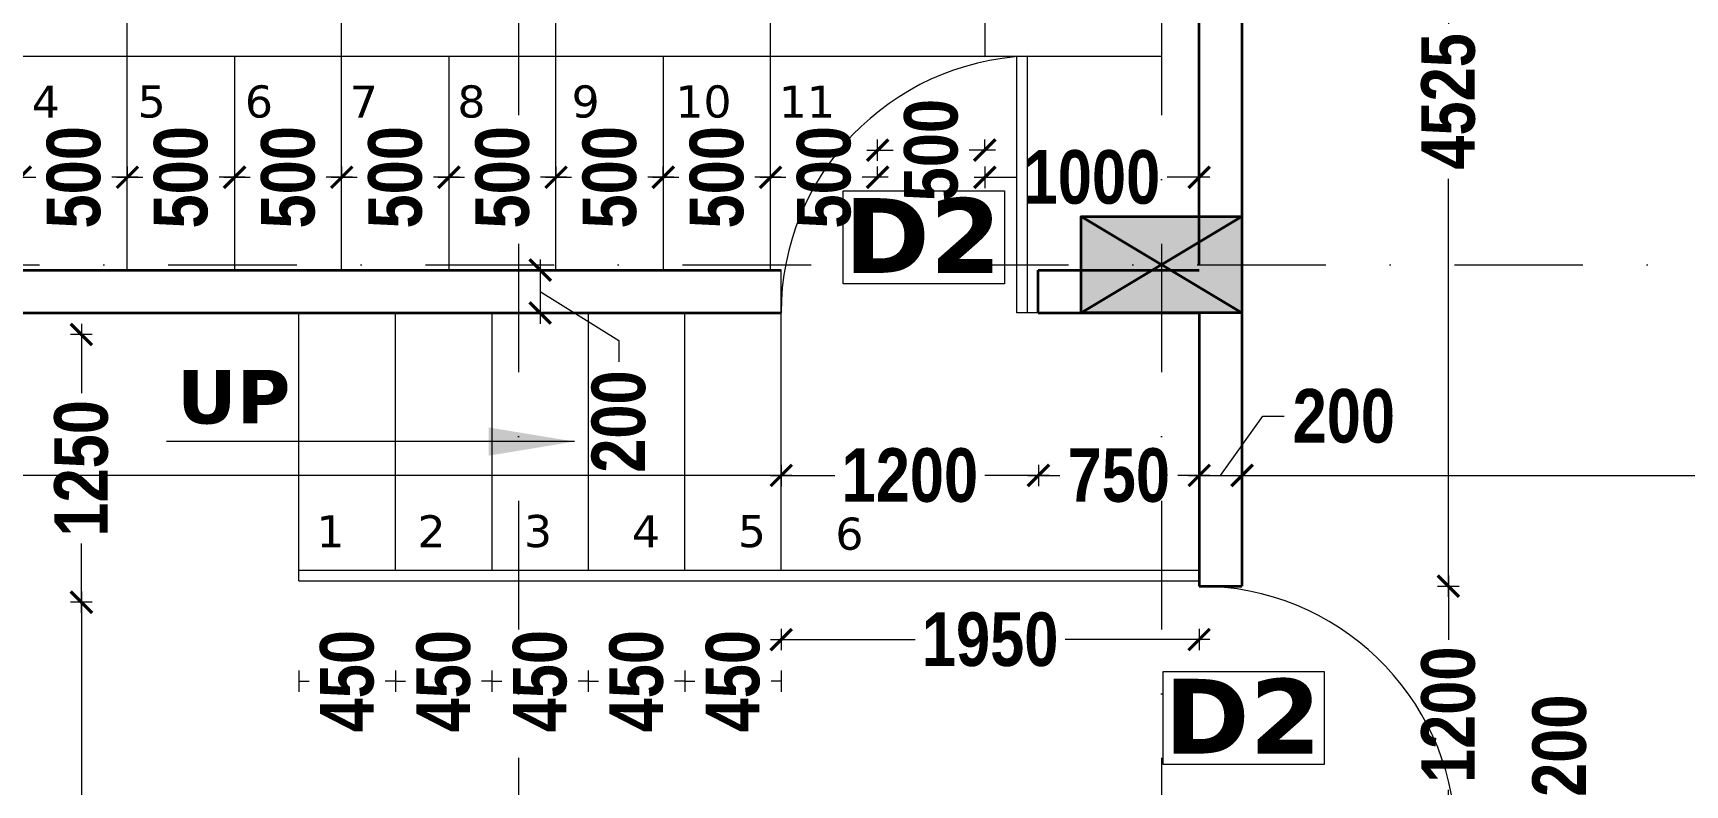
# Model space of a CAD drawing. Header units: millimetres. Extents: x -3092155 to 4513934, y -12317808 to 1850003.
# Drawn here: x -399599 to -391892, y -5541764 to -5538255 of the extents above; entities that cross this region are included whole.
import ezdxf

# ---------------------------------------------------------------- set-up
doc = ezdxf.new("R2010")
doc.units = ezdxf.units.MM
doc.header["$LTSCALE"] = 2
doc.header["$MEASUREMENT"] = 0
doc.header["$PDMODE"] = 34
doc.header["$PDSIZE"] = 500
doc.linetypes.add('DASHDOT', pattern=[1, 0.5, -0.25, 0, -0.25])
doc.layers.add('AEROW', color=7, linetype='Continuous', lineweight=15, true_color=0x0d0d0d)
for name, color, linetype, lineweight in [('coloumn', 10, 'Continuous', 35), ('D DIM', 250, 'Continuous', 9), ('D2', 10, 'Continuous', 5), ('DOOR', 27, 'Continuous', 5), ('GRID', 251, 'DASHDOT', 5), ('RAILING', 47, 'Continuous', 13), ('STAIR', 252, 'Continuous', 9), ('Step', 251, 'Continuous', 9), ('TEXT', 7, 'Continuous', 13), ('WAll', 250, 'Continuous', 35)]:
    doc.layers.add(name, color=color, linetype=linetype, lineweight=lineweight)
doc.styles.add('250', font='ARIALN.TTF', dxfattribs={"width": 0.5, "height": 150})
doc.styles.add('INNER DIM', font='ARIALNB.TTF', dxfattribs={"height": 250})
doc.styles.add('style2', font='verdana.ttf')
doc.dimstyles.new('250', dxfattribs={"dimscale": 0, "dimtxt": 150, "dimasz": 50, "dimexe": 50, "dimexo": 50, "dimgap": 50, "dimtad": 1, "dimdec": 0, "dimzin": 0, "dimdsep": 46, "dimtxsty": '250', "dimblk": 'OBLIQUE', "dimcen": 100, "dimdle": 50, "dimclrd": 256, "dimclre": 256, "dimclrt": 256, "dimadec": 0, "dimazin": 2, "dimtfac": 1, "dimtdec": 0, "dimtofl": 0, "dimtmove": 1, "dimatfit": 0, "dimfxl": 50, "dimtolj": 1, "dimtzin": 0, "dimlwd": -1, "dimlwe": -1, "dimarcsym": 1})
doc.dimstyles.new('external final', dxfattribs={"dimscale": 0, "dimtxt": 250, "dimasz": 100, "dimexe": 50, "dimexo": 50, "dimgap": 50, "dimtad": 0, "dimdec": 0, "dimzin": 0, "dimdsep": 46, "dimtxsty": 'INNER DIM', "dimblk": 'ARCHTICK', "dimcen": 100, "dimdle": 50, "dimclrd": 256, "dimclre": 256, "dimclrt": 256, "dimadec": 0, "dimazin": 0, "dimtfac": 1, "dimtdec": 0, "dimtix": 1, "dimtmove": 1, "dimatfit": 3, "dimfxl": 50, "dimfxlon": 1, "dimtolj": 1, "dimtzin": 0, "dimlwd": -1, "dimlwe": -1, "dimarcsym": 1})

# ---------------------------------------------------------------- blocks, each defined once
blk = doc.blocks.new('A$C378B1DF0')
at = {"layer": 'DOOR', "ltscale": 0.1}
for p, q in [((1100, 0), (1100, 1195.8)), ((1150, 0), (1150, 1199)), ((1200, 0), (1100, 0))]:
    blk.add_line(p, q, dxfattribs=at)
blk.add_arc((1200, 0), 1200, 92.38802, 180, dxfattribs=at)
blk = doc.blocks.new('_Oblique')
at = {"color": 0, "linetype": 'ByBlock', "lineweight": -2}
blk.add_line((-0.5, -0.5), (0.5, 0.5), dxfattribs=at)
blk = doc.blocks.new('_ArchTick')
at = {"color": 0, "linetype": 'ByBlock', "const_width": 0.15}
blk.add_lwpolyline([(-0.5, -0.5), (0.5, 0.5)], dxfattribs=at)
blk = doc.blocks.new('*D416')
at = {"layer": 'D DIM', "ltscale": 100, "transparency": 16777216}
for p, q in [((-403096.8, -5533386.2), (-403096.8, -5536040.9)), ((-403146.8, -5533436.2), (-403046.8, -5533436.2)), ((-403096.8, -5539411.2), (-403096.8, -5536756.5)), ((-403046.8, -5539361.2), (-403146.8, -5539361.2))]:
    blk.add_line(p, q, dxfattribs=at)
at = {"layer": 'Defpoints', "color": 0, "lineweight": 50, "ltscale": 100, "transparency": 16777216}
for p in [(-404496.8, -5533436.2), (-403096.8, -5539361.2), (-397158.1, -5539361.2)]:
    blk.add_point(p, dxfattribs=at)
at = {"layer": 'D DIM', "ltscale": 100, "transparency": 16777216, "xscale": 100, "yscale": 100, "zscale": 100}
for p, rotation in [((-403096.8, -5533436.2), 90), ((-403096.8, -5539361.2), 270)]:
    blk.add_blockref('_ArchTick', p, dxfattribs=dict(at, rotation=rotation))
at = {"layer": 'D DIM', "ltscale": 100, "transparency": 16777216, "insert": (-403096.8, -5536398.7), "char_height": 250, "attachment_point": 5, "rotation": 90, "style": 'INNER DIM'}
blk.add_mtext('\\A1;5925', dxfattribs=at)
blk = doc.blocks.new('*D417')
at = {"layer": 'D DIM', "ltscale": 100, "transparency": 16777216}
for p, q in [((-397232.9, -5539311.2), (-397232.9, -5539611.2)), ((-397208.1, -5539361.2), (-397282.9, -5539361.2)), ((-397232.9, -5539461.2), (-396866.7, -5539689.5)), ((-397182.9, -5539561.2), (-397282.9, -5539561.2)), ((-396866.7, -5539689.5), (-396866.7, -5539789.5))]:
    blk.add_line(p, q, dxfattribs=at)
at = {"layer": 'Defpoints', "color": 0, "lineweight": 50, "ltscale": 100, "transparency": 16777216}
for p in [(-397158.1, -5539361.2), (-397232.9, -5539561.2), (-397008.1, -5539561.2)]:
    blk.add_point(p, dxfattribs=at)
at = {"layer": 'D DIM', "ltscale": 100, "transparency": 16777216, "xscale": 100, "yscale": 100, "zscale": 100}
for p, rotation in [((-397232.9, -5539361.2), 90), ((-397232.9, -5539561.2), 270)]:
    blk.add_blockref('_ArchTick', p, dxfattribs=dict(at, rotation=rotation))
at = {"layer": 'D DIM', "ltscale": 100, "transparency": 16777216, "insert": (-396866.7, -5540067.9), "char_height": 250, "attachment_point": 5, "rotation": 90, "style": 'INNER DIM'}
blk.add_mtext('\\A1;200', dxfattribs=at)
blk = doc.blocks.new('*D428')
at = {"layer": 'D DIM', "ltscale": 100, "transparency": 16777216}
for p, q in [((-392477.5, -5541959), (-392477.5, -5541859)), ((-392996.1, -5542136.2), (-392477.5, -5541959)), ((-392996.1, -5542286.2), (-392996.1, -5541986.2)), ((-393046.1, -5542036.2), (-392946.1, -5542036.2)), ((-393046.1, -5542236.2), (-392946.1, -5542236.2))]:
    blk.add_line(p, q, dxfattribs=at)
at = {"layer": 'Defpoints', "color": 0, "lineweight": 50, "ltscale": 100, "transparency": 16777216}
for p in [(-393958.1, -5542036.2), (-392996.1, -5542036.2), (-393958.1, -5542236.2)]:
    blk.add_point(p, dxfattribs=at)
at = {"layer": 'D DIM', "ltscale": 100, "transparency": 16777216, "xscale": 100, "yscale": 100, "zscale": 100}
for p, rotation in [((-392996.1, -5542036.2), 90), ((-392996.1, -5542236.2), 270)]:
    blk.add_blockref('_ArchTick', p, dxfattribs=dict(at, rotation=rotation))
at = {"layer": 'D DIM', "ltscale": 100, "transparency": 16777216, "insert": (-392477.5, -5541580.7), "char_height": 250, "attachment_point": 5, "rotation": 90, "style": 'INNER DIM'}
blk.add_mtext('\\A1;200', dxfattribs=at)
blk = doc.blocks.new('*D429')
at = {"layer": 'D DIM', "ltscale": 100, "transparency": 16777216}
for p, q in [((-392996.1, -5540786.2), (-392996.1, -5541086)), ((-393046.1, -5540836.2), (-392946.1, -5540836.2)), ((-392996.1, -5542086.2), (-392996.1, -5541786.4)), ((-393046.1, -5542036.2), (-392946.1, -5542036.2))]:
    blk.add_line(p, q, dxfattribs=at)
at = {"layer": 'Defpoints', "color": 0, "lineweight": 50, "ltscale": 100, "transparency": 16777216}
for p in [(-393958.1, -5540836.2), (-392996.1, -5540836.2), (-393958.1, -5542036.2)]:
    blk.add_point(p, dxfattribs=at)
at = {"layer": 'D DIM', "ltscale": 100, "transparency": 16777216, "xscale": 100, "yscale": 100, "zscale": 100}
for p, rotation in [((-392996.1, -5540836.2), 90), ((-392996.1, -5542036.2), 270)]:
    blk.add_blockref('_ArchTick', p, dxfattribs=dict(at, rotation=rotation))
at = {"layer": 'D DIM', "ltscale": 100, "transparency": 16777216, "insert": (-392996.1, -5541436.2), "char_height": 250, "attachment_point": 5, "rotation": 90, "style": 'INNER DIM'}
blk.add_mtext('\\A1;1200', dxfattribs=at)
blk = doc.blocks.new('*D430')
at = {"layer": 'D DIM', "ltscale": 100, "transparency": 16777216}
for p, q in [((-393046.1, -5536311.2), (-392946.1, -5536311.2)), ((-392996.1, -5536261.2), (-392996.1, -5538212.1)), ((-392996.1, -5540886.2), (-392996.1, -5538935.3)), ((-393046.1, -5540836.2), (-392946.1, -5540836.2))]:
    blk.add_line(p, q, dxfattribs=at)
at = {"layer": 'Defpoints', "color": 0, "lineweight": 50, "ltscale": 100, "transparency": 16777216}
for p in [(-393958.1, -5536311.2), (-392996.1, -5536311.2), (-393958.1, -5540836.2)]:
    blk.add_point(p, dxfattribs=at)
at = {"layer": 'D DIM', "ltscale": 100, "transparency": 16777216, "xscale": 100, "yscale": 100, "zscale": 100}
for p, rotation in [((-392996.1, -5536311.2), 90), ((-392996.1, -5540836.2), 270)]:
    blk.add_blockref('_ArchTick', p, dxfattribs=dict(at, rotation=rotation))
at = {"layer": 'D DIM', "ltscale": 100, "transparency": 16777216, "insert": (-392996.1, -5538573.7), "char_height": 250, "attachment_point": 5, "rotation": 90, "style": 'INNER DIM'}
blk.add_mtext('\\A1;4525', dxfattribs=at)
blk = doc.blocks.new('*D444')
at = {"layer": 'D DIM', "ltscale": 100, "transparency": 16777216}
for p, q in [((-407328.9, -5540319.2), (-402123.6, -5540319.2)), ((-407278.9, -5540269.2), (-407278.9, -5540369.2)), ((-396058.5, -5540319.2), (-401263.8, -5540319.2)), ((-396108.5, -5540269.2), (-396108.5, -5540369.2))]:
    blk.add_line(p, q, dxfattribs=at)
at = {"layer": 'Defpoints', "color": 0, "lineweight": 50, "ltscale": 100, "transparency": 16777216}
for p in [(-407278.9, -5539561.2), (-396108.5, -5539561.2), (-396108.5, -5540319.2)]:
    blk.add_point(p, dxfattribs=at)
at = {"layer": 'D DIM', "ltscale": 100, "transparency": 16777216, "xscale": 100, "yscale": 100, "zscale": 100, "rotation": 180}
blk.add_blockref('_ArchTick', (-407278.9, -5540319.2), dxfattribs=at)
at = {"layer": 'D DIM', "ltscale": 100, "transparency": 16777216, "xscale": 100, "yscale": 100, "zscale": 100}
blk.add_blockref('_ArchTick', (-396108.5, -5540319.2), dxfattribs=at)
at = {"layer": 'D DIM', "ltscale": 100, "transparency": 16777216, "insert": (-401693.7, -5540319.2), "char_height": 250, "attachment_point": 5, "style": 'INNER DIM'}
blk.add_mtext('\\A1;11170', dxfattribs=at)
blk = doc.blocks.new('*D445')
at = {"layer": 'D DIM', "ltscale": 100, "transparency": 16777216}
for p, q in [((-396158.5, -5540319.2), (-395858.7, -5540319.2)), ((-396108.5, -5540269.2), (-396108.5, -5540369.2)), ((-394858.5, -5540319.2), (-395158.3, -5540319.2)), ((-394908.5, -5540269.2), (-394908.5, -5540369.2))]:
    blk.add_line(p, q, dxfattribs=at)
at = {"layer": 'Defpoints', "color": 0, "lineweight": 50, "ltscale": 100, "transparency": 16777216}
for p in [(-396108.5, -5539561.2), (-394908.5, -5539561.2), (-394908.5, -5540319.2)]:
    blk.add_point(p, dxfattribs=at)
at = {"layer": 'D DIM', "ltscale": 100, "transparency": 16777216, "xscale": 100, "yscale": 100, "zscale": 100, "rotation": 180}
blk.add_blockref('_ArchTick', (-396108.5, -5540319.2), dxfattribs=at)
at = {"layer": 'D DIM', "ltscale": 100, "transparency": 16777216, "xscale": 100, "yscale": 100, "zscale": 100}
blk.add_blockref('_ArchTick', (-394908.5, -5540319.2), dxfattribs=at)
at = {"layer": 'D DIM', "ltscale": 100, "transparency": 16777216, "insert": (-395508.5, -5540319.2), "char_height": 250, "attachment_point": 5, "style": 'INNER DIM'}
blk.add_mtext('\\A1;1200', dxfattribs=at)
blk = doc.blocks.new('*D446')
at = {"layer": 'D DIM', "ltscale": 100, "transparency": 16777216}
for p, q in [((-394958.5, -5540319.2), (-394809.4, -5540319.2)), ((-394908.5, -5540269.2), (-394908.5, -5540369.2)), ((-394108.5, -5540319.2), (-394257.6, -5540319.2)), ((-394158.5, -5540269.2), (-394158.5, -5540369.2))]:
    blk.add_line(p, q, dxfattribs=at)
at = {"layer": 'Defpoints', "color": 0, "lineweight": 50, "ltscale": 100, "transparency": 16777216}
for p in [(-394908.5, -5539561.2), (-394158.5, -5539561.2), (-394158.5, -5540319.2)]:
    blk.add_point(p, dxfattribs=at)
at = {"layer": 'D DIM', "ltscale": 100, "transparency": 16777216, "xscale": 100, "yscale": 100, "zscale": 100, "rotation": 180}
blk.add_blockref('_ArchTick', (-394908.5, -5540319.2), dxfattribs=at)
at = {"layer": 'D DIM', "ltscale": 100, "transparency": 16777216, "xscale": 100, "yscale": 100, "zscale": 100}
blk.add_blockref('_ArchTick', (-394158.5, -5540319.2), dxfattribs=at)
at = {"layer": 'D DIM', "ltscale": 100, "transparency": 16777216, "insert": (-394533.5, -5540319.2), "char_height": 250, "attachment_point": 5, "style": 'INNER DIM'}
blk.add_mtext('\\A1;750', dxfattribs=at)
blk = doc.blocks.new('*D447')
at = {"layer": 'D DIM', "ltscale": 100, "transparency": 16777216}
for p, q in [((-394058.7, -5540319.2), (-393862.1, -5540042.8)), ((-393862.1, -5540042.8), (-393762.1, -5540042.8)), ((-394208.5, -5540319.2), (-393908.9, -5540319.2)), ((-394158.5, -5540269.2), (-394158.5, -5540369.2)), ((-393958.9, -5540269.2), (-393958.9, -5540369.2))]:
    blk.add_line(p, q, dxfattribs=at)
at = {"layer": 'Defpoints', "color": 0, "lineweight": 50, "ltscale": 100, "transparency": 16777216}
for p in [(-394158.5, -5539561.2), (-393958.9, -5539561.2), (-393958.9, -5540319.2)]:
    blk.add_point(p, dxfattribs=at)
at = {"layer": 'D DIM', "ltscale": 100, "transparency": 16777216, "xscale": 100, "yscale": 100, "zscale": 100, "rotation": 180}
blk.add_blockref('_ArchTick', (-394158.5, -5540319.2), dxfattribs=at)
at = {"layer": 'D DIM', "ltscale": 100, "transparency": 16777216, "xscale": 100, "yscale": 100, "zscale": 100}
blk.add_blockref('_ArchTick', (-393958.9, -5540319.2), dxfattribs=at)
at = {"layer": 'D DIM', "ltscale": 100, "transparency": 16777216, "insert": (-393483.8, -5540042.8), "char_height": 250, "attachment_point": 5, "style": 'INNER DIM'}
blk.add_mtext('\\A1;200', dxfattribs=at)
blk = doc.blocks.new('*D448')
at = {"layer": 'D DIM', "ltscale": 100, "transparency": 16777216}
for p, q in [((-394008.9, -5540319.2), (-390664.2, -5540319.2)), ((-393958.9, -5540269.2), (-393958.9, -5540369.2)), ((-386608.5, -5540319.2), (-389953.2, -5540319.2)), ((-386658.5, -5540269.2), (-386658.5, -5540369.2))]:
    blk.add_line(p, q, dxfattribs=at)
at = {"layer": 'Defpoints', "color": 0, "lineweight": 50, "ltscale": 100, "transparency": 16777216}
for p in [(-393958.9, -5539561.2), (-386658.5, -5540036.2), (-386658.5, -5540319.2)]:
    blk.add_point(p, dxfattribs=at)
at = {"layer": 'D DIM', "ltscale": 100, "transparency": 16777216, "xscale": 100, "yscale": 100, "zscale": 100, "rotation": 180}
blk.add_blockref('_ArchTick', (-393958.9, -5540319.2), dxfattribs=at)
at = {"layer": 'D DIM', "ltscale": 100, "transparency": 16777216, "xscale": 100, "yscale": 100, "zscale": 100}
blk.add_blockref('_ArchTick', (-386658.5, -5540319.2), dxfattribs=at)
at = {"layer": 'D DIM', "ltscale": 100, "transparency": 16777216, "insert": (-390308.7, -5540319.2), "char_height": 250, "attachment_point": 5, "style": 'INNER DIM'}
blk.add_mtext('\\A1;7300', dxfattribs=at)
blk = doc.blocks.new('*D786')
at = {"layer": 'D DIM', "ltscale": 100, "transparency": 16777216}
for p, q in [((-399373.8, -5540861.2), (-399373.8, -5542080)), ((-399323.8, -5540911.2), (-399423.8, -5540911.2)), ((-399373.8, -5544011.2), (-399373.8, -5542792.4)), ((-399323.8, -5543961.2), (-399423.8, -5543961.2))]:
    blk.add_line(p, q, dxfattribs=at)
at = {"layer": 'Defpoints', "color": 0, "lineweight": 50, "ltscale": 100, "transparency": 16777216}
for p in [(-399373.8, -5540911.2), (-398258.9, -5540911.2), (-398258.9, -5543961.2)]:
    blk.add_point(p, dxfattribs=at)
at = {"layer": 'D DIM', "ltscale": 100, "transparency": 16777216, "xscale": 100, "yscale": 100, "zscale": 100}
for p, rotation in [((-399373.8, -5540911.2), 90), ((-399373.8, -5543961.2), 270)]:
    blk.add_blockref('_ArchTick', p, dxfattribs=dict(at, rotation=rotation))
at = {"layer": 'D DIM', "ltscale": 100, "transparency": 16777216, "insert": (-399373.8, -5542436.2), "char_height": 250, "attachment_point": 5, "rotation": 90, "style": 'INNER DIM'}
blk.add_mtext('\\A1;3050', dxfattribs=at)
blk = doc.blocks.new('*D787')
at = {"layer": 'D DIM', "ltscale": 100, "transparency": 16777216}
for p, q in [((-399373.8, -5539611.2), (-399373.8, -5539936)), ((-399323.8, -5539661.2), (-399423.8, -5539661.2)), ((-399373.8, -5540961.2), (-399373.8, -5540636.4)), ((-399323.8, -5540911.2), (-399423.8, -5540911.2))]:
    blk.add_line(p, q, dxfattribs=at)
at = {"layer": 'Defpoints', "color": 0, "lineweight": 50, "ltscale": 100, "transparency": 16777216}
for p in [(-399373.8, -5539661.2), (-398258.9, -5539661.2), (-398258.9, -5540911.2)]:
    blk.add_point(p, dxfattribs=at)
at = {"layer": 'D DIM', "ltscale": 100, "transparency": 16777216, "xscale": 100, "yscale": 100, "zscale": 100}
for p, rotation in [((-399373.8, -5539661.2), 90), ((-399373.8, -5540911.2), 270)]:
    blk.add_blockref('_ArchTick', p, dxfattribs=dict(at, rotation=rotation))
at = {"layer": 'D DIM', "ltscale": 100, "transparency": 16777216, "insert": (-399373.8, -5540286.2), "char_height": 250, "attachment_point": 5, "rotation": 90, "style": 'INNER DIM'}
blk.add_mtext('\\A1;1250', dxfattribs=at)
blk = doc.blocks.new('*D824')
at = {"layer": 'D DIM', "ltscale": 100, "transparency": 16777216}
for p, q in [((-396158.9, -5541085.4), (-395484.1, -5541085.4)), ((-396108.9, -5541035.4), (-396108.9, -5541135.4)), ((-394108.9, -5541085.4), (-394783.7, -5541085.4)), ((-394158.9, -5541035.4), (-394158.9, -5541135.4))]:
    blk.add_line(p, q, dxfattribs=at)
at = {"layer": 'Defpoints', "color": 0, "lineweight": 50, "ltscale": 100, "transparency": 16777216}
for p in [(-396108.9, -5540836.2), (-394158.9, -5540836.2), (-396108.9, -5541085.4)]:
    blk.add_point(p, dxfattribs=at)
at = {"layer": 'D DIM', "ltscale": 100, "transparency": 16777216, "xscale": 100, "yscale": 100, "zscale": 100, "rotation": 180}
blk.add_blockref('_ArchTick', (-396108.9, -5541085.4), dxfattribs=at)
at = {"layer": 'D DIM', "ltscale": 100, "transparency": 16777216, "xscale": 100, "yscale": 100, "zscale": 100}
blk.add_blockref('_ArchTick', (-394158.9, -5541085.4), dxfattribs=at)
at = {"layer": 'D DIM', "ltscale": 100, "transparency": 16777216, "insert": (-395133.9, -5541085.4), "char_height": 250, "attachment_point": 5, "style": 'INNER DIM'}
blk.add_mtext('\\A1;1950', dxfattribs=at)
blk = doc.blocks.new('*D825')
at = {"layer": 'D DIM', "ltscale": 100, "transparency": 16777216}
for p, q in [((-396558.9, -5541229.4), (-396558.9, -5541329.4)), ((-396108.9, -5541229.4), (-396108.9, -5541329.4)), ((-396558.9, -5541279.4), (-396511.5, -5541279.4)), ((-396108.9, -5541279.4), (-396156.3, -5541279.4))]:
    blk.add_line(p, q, dxfattribs=at)
at = {"layer": 'Defpoints', "color": 0, "lineweight": 50, "ltscale": 100, "transparency": 16777216}
for p in [(-396558.9, -5540836.2), (-396108.9, -5540836.2), (-396558.9, -5541279.4)]:
    blk.add_point(p, dxfattribs=at)
at = {"layer": 'D DIM', "ltscale": 100, "transparency": 16777216, "insert": (-396333.9, -5541279.4), "char_height": 250, "attachment_point": 5, "rotation": 90, "style": 'INNER DIM'}
blk.add_mtext('\\A1;450', dxfattribs=at)
blk = doc.blocks.new('*D826')
at = {"layer": 'D DIM', "ltscale": 100, "transparency": 16777216}
for p, q in [((-397008.9, -5541229.4), (-397008.9, -5541329.4)), ((-396558.9, -5541229.4), (-396558.9, -5541329.4)), ((-397008.9, -5541279.4), (-396961.5, -5541279.4)), ((-396558.9, -5541279.4), (-396606.3, -5541279.4))]:
    blk.add_line(p, q, dxfattribs=at)
at = {"layer": 'Defpoints', "color": 0, "lineweight": 50, "ltscale": 100, "transparency": 16777216}
for p in [(-397008.9, -5540836.2), (-396558.9, -5540836.2), (-397008.9, -5541279.4)]:
    blk.add_point(p, dxfattribs=at)
at = {"layer": 'D DIM', "ltscale": 100, "transparency": 16777216, "insert": (-396783.9, -5541279.4), "char_height": 250, "attachment_point": 5, "rotation": 90, "style": 'INNER DIM'}
blk.add_mtext('\\A1;450', dxfattribs=at)
blk = doc.blocks.new('*D827')
at = {"layer": 'D DIM', "ltscale": 100, "transparency": 16777216}
for p, q in [((-397458.9, -5541229.4), (-397458.9, -5541329.4)), ((-397008.9, -5541229.4), (-397008.9, -5541329.4)), ((-397458.9, -5541279.4), (-397411.5, -5541279.4)), ((-397008.9, -5541279.4), (-397056.3, -5541279.4))]:
    blk.add_line(p, q, dxfattribs=at)
at = {"layer": 'Defpoints', "color": 0, "lineweight": 50, "ltscale": 100, "transparency": 16777216}
for p in [(-397458.9, -5540836.2), (-397008.9, -5540836.2), (-397458.9, -5541279.4)]:
    blk.add_point(p, dxfattribs=at)
at = {"layer": 'D DIM', "ltscale": 100, "transparency": 16777216, "insert": (-397233.9, -5541279.4), "char_height": 250, "attachment_point": 5, "rotation": 90, "style": 'INNER DIM'}
blk.add_mtext('\\A1;450', dxfattribs=at)
blk = doc.blocks.new('*D828')
at = {"layer": 'D DIM', "ltscale": 100, "transparency": 16777216}
for p, q in [((-397908.9, -5541229.4), (-397908.9, -5541329.4)), ((-397458.9, -5541229.4), (-397458.9, -5541329.4)), ((-397908.9, -5541279.4), (-397861.5, -5541279.4)), ((-397458.9, -5541279.4), (-397506.3, -5541279.4))]:
    blk.add_line(p, q, dxfattribs=at)
at = {"layer": 'Defpoints', "color": 0, "lineweight": 50, "ltscale": 100, "transparency": 16777216}
for p in [(-397908.9, -5540836.2), (-397458.9, -5540836.2), (-397908.9, -5541279.4)]:
    blk.add_point(p, dxfattribs=at)
at = {"layer": 'D DIM', "ltscale": 100, "transparency": 16777216, "insert": (-397683.9, -5541279.4), "char_height": 250, "attachment_point": 5, "rotation": 90, "style": 'INNER DIM'}
blk.add_mtext('\\A1;450', dxfattribs=at)
blk = doc.blocks.new('*D829')
at = {"layer": 'D DIM', "ltscale": 100, "transparency": 16777216}
for p, q in [((-398358.9, -5541229.4), (-398358.9, -5541329.4)), ((-397908.9, -5541229.4), (-397908.9, -5541329.4)), ((-398358.9, -5541279.4), (-398311.5, -5541279.4)), ((-397908.9, -5541279.4), (-397956.3, -5541279.4))]:
    blk.add_line(p, q, dxfattribs=at)
at = {"layer": 'Defpoints', "color": 0, "lineweight": 50, "ltscale": 100, "transparency": 16777216}
for p in [(-398358.9, -5540836.2), (-397908.9, -5540836.2), (-398358.9, -5541279.4)]:
    blk.add_point(p, dxfattribs=at)
at = {"layer": 'D DIM', "ltscale": 100, "transparency": 16777216, "insert": (-398133.9, -5541279.4), "char_height": 250, "attachment_point": 5, "rotation": 90, "style": 'INNER DIM'}
blk.add_mtext('\\A1;450', dxfattribs=at)
blk = doc.blocks.new('*D872')
at = {"layer": 'D DIM', "ltscale": 100, "transparency": 16777216}
for p, q in [((-395208.9, -5538927.9), (-395009.1, -5538927.9)), ((-395158.9, -5538877.9), (-395158.9, -5538977.9)), ((-394108.9, -5538927.9), (-394308.7, -5538927.9)), ((-394158.9, -5538877.9), (-394158.9, -5538977.9))]:
    blk.add_line(p, q, dxfattribs=at)
at = {"layer": 'Defpoints', "color": 0, "lineweight": 50, "ltscale": 100, "transparency": 16777216}
for p in [(-395158.9, -5538818.4), (-394158.9, -5538818.4), (-395158.9, -5538927.9)]:
    blk.add_point(p, dxfattribs=at)
at = {"layer": 'D DIM', "ltscale": 100, "transparency": 16777216, "xscale": 100, "yscale": 100, "zscale": 100, "rotation": 180}
blk.add_blockref('_ArchTick', (-395158.9, -5538927.9), dxfattribs=at)
at = {"layer": 'D DIM', "ltscale": 100, "transparency": 16777216, "xscale": 100, "yscale": 100, "zscale": 100}
blk.add_blockref('_ArchTick', (-394158.9, -5538927.9), dxfattribs=at)
at = {"layer": 'D DIM', "ltscale": 100, "transparency": 16777216, "insert": (-394658.9, -5538927.9), "char_height": 250, "attachment_point": 5, "style": 'INNER DIM'}
blk.add_mtext('\\A1;1000', dxfattribs=at)
blk = doc.blocks.new('*D873')
at = {"layer": 'D DIM', "ltscale": 100, "transparency": 16777216}
for p, q in [((-395658.9, -5538851.1), (-395658.9, -5538751.1)), ((-395158.9, -5538801.1), (-395158.9, -5538751.1)), ((-395708.9, -5538801.1), (-395586.5, -5538801.1)), ((-395108.9, -5538801.1), (-395231.4, -5538801.1))]:
    blk.add_line(p, q, dxfattribs=at)
at = {"layer": 'Defpoints', "color": 0, "lineweight": 50, "ltscale": 100, "transparency": 16777216}
for p in [(-395658.9, -5538801.1), (-395158.9, -5538818.4), (-395658.9, -5538927.9)]:
    blk.add_point(p, dxfattribs=at)
at = {"layer": 'D DIM', "ltscale": 100, "transparency": 16777216, "xscale": 100, "yscale": 100, "zscale": 100, "rotation": 180}
blk.add_blockref('_ArchTick', (-395658.9, -5538801.1), dxfattribs=at)
at = {"layer": 'D DIM', "ltscale": 100, "transparency": 16777216, "xscale": 100, "yscale": 100, "zscale": 100}
blk.add_blockref('_ArchTick', (-395158.9, -5538801.1), dxfattribs=at)
at = {"layer": 'D DIM', "ltscale": 100, "transparency": 16777216, "insert": (-395408.9, -5538801.1), "char_height": 250, "attachment_point": 5, "rotation": 90, "style": 'INNER DIM'}
blk.add_mtext('\\A1;500', dxfattribs=at)
blk = doc.blocks.new('*D874')
at = {"layer": 'D DIM', "ltscale": 100, "transparency": 16777216}
for p, q in [((-396208.9, -5538927.9), (-396086.5, -5538927.9)), ((-396158.9, -5538927.9), (-396158.9, -5538877.9)), ((-395608.9, -5538927.9), (-395731.4, -5538927.9)), ((-395658.9, -5538927.9), (-395658.9, -5538877.9))]:
    blk.add_line(p, q, dxfattribs=at)
at = {"layer": 'Defpoints', "color": 0, "lineweight": 50, "ltscale": 100, "transparency": 16777216}
for p in [(-396158.9, -5538927.9), (-396158.9, -5538927.9), (-395658.9, -5538927.9)]:
    blk.add_point(p, dxfattribs=at)
at = {"layer": 'D DIM', "ltscale": 100, "transparency": 16777216, "xscale": 100, "yscale": 100, "zscale": 100, "rotation": 180}
blk.add_blockref('_ArchTick', (-396158.9, -5538927.9), dxfattribs=at)
at = {"layer": 'D DIM', "ltscale": 100, "transparency": 16777216, "xscale": 100, "yscale": 100, "zscale": 100}
blk.add_blockref('_ArchTick', (-395658.9, -5538927.9), dxfattribs=at)
at = {"layer": 'D DIM', "ltscale": 100, "transparency": 16777216, "insert": (-395908.9, -5538927.9), "char_height": 250, "attachment_point": 5, "rotation": 90, "style": 'INNER DIM'}
blk.add_mtext('\\A1;500', dxfattribs=at)
blk = doc.blocks.new('*D875')
at = {"layer": 'D DIM', "ltscale": 100, "transparency": 16777216}
for p, q in [((-396708.9, -5538927.9), (-396586.5, -5538927.9)), ((-396658.9, -5538927.9), (-396658.9, -5538877.9)), ((-396108.9, -5538927.9), (-396231.4, -5538927.9)), ((-396158.9, -5538927.9), (-396158.9, -5538877.9))]:
    blk.add_line(p, q, dxfattribs=at)
at = {"layer": 'Defpoints', "color": 0, "lineweight": 50, "ltscale": 100, "transparency": 16777216}
for p in [(-396658.9, -5538927.9), (-396658.9, -5538927.9), (-396158.9, -5538927.9)]:
    blk.add_point(p, dxfattribs=at)
at = {"layer": 'D DIM', "ltscale": 100, "transparency": 16777216, "xscale": 100, "yscale": 100, "zscale": 100, "rotation": 180}
blk.add_blockref('_ArchTick', (-396658.9, -5538927.9), dxfattribs=at)
at = {"layer": 'D DIM', "ltscale": 100, "transparency": 16777216, "xscale": 100, "yscale": 100, "zscale": 100}
blk.add_blockref('_ArchTick', (-396158.9, -5538927.9), dxfattribs=at)
at = {"layer": 'D DIM', "ltscale": 100, "transparency": 16777216, "insert": (-396408.9, -5538927.9), "char_height": 250, "attachment_point": 5, "rotation": 90, "style": 'INNER DIM'}
blk.add_mtext('\\A1;500', dxfattribs=at)
blk = doc.blocks.new('*D876')
at = {"layer": 'D DIM', "ltscale": 100, "transparency": 16777216}
for p, q in [((-397208.9, -5538927.9), (-397086.5, -5538927.9)), ((-397158.9, -5538927.9), (-397158.9, -5538877.9)), ((-396608.9, -5538927.9), (-396731.4, -5538927.9)), ((-396658.9, -5538927.9), (-396658.9, -5538877.9))]:
    blk.add_line(p, q, dxfattribs=at)
at = {"layer": 'Defpoints', "color": 0, "lineweight": 50, "ltscale": 100, "transparency": 16777216}
for p in [(-397158.9, -5538927.9), (-397158.9, -5538927.9), (-396658.9, -5538927.9)]:
    blk.add_point(p, dxfattribs=at)
at = {"layer": 'D DIM', "ltscale": 100, "transparency": 16777216, "xscale": 100, "yscale": 100, "zscale": 100, "rotation": 180}
blk.add_blockref('_ArchTick', (-397158.9, -5538927.9), dxfattribs=at)
at = {"layer": 'D DIM', "ltscale": 100, "transparency": 16777216, "xscale": 100, "yscale": 100, "zscale": 100}
blk.add_blockref('_ArchTick', (-396658.9, -5538927.9), dxfattribs=at)
at = {"layer": 'D DIM', "ltscale": 100, "transparency": 16777216, "insert": (-396908.9, -5538927.9), "char_height": 250, "attachment_point": 5, "rotation": 90, "style": 'INNER DIM'}
blk.add_mtext('\\A1;500', dxfattribs=at)
blk = doc.blocks.new('*D877')
at = {"layer": 'D DIM', "ltscale": 100, "transparency": 16777216}
for p, q in [((-397708.9, -5538927.9), (-397586.5, -5538927.9)), ((-397658.9, -5538927.9), (-397658.9, -5538977.9)), ((-397108.9, -5538927.9), (-397231.4, -5538927.9)), ((-397158.9, -5538927.9), (-397158.9, -5538877.9))]:
    blk.add_line(p, q, dxfattribs=at)
at = {"layer": 'Defpoints', "color": 0, "lineweight": 50, "ltscale": 100, "transparency": 16777216}
for p in [(-397658.9, -5538927.9), (-397658.9, -5538927.9), (-397158.9, -5538927.9)]:
    blk.add_point(p, dxfattribs=at)
at = {"layer": 'D DIM', "ltscale": 100, "transparency": 16777216, "xscale": 100, "yscale": 100, "zscale": 100, "rotation": 180}
blk.add_blockref('_ArchTick', (-397658.9, -5538927.9), dxfattribs=at)
at = {"layer": 'D DIM', "ltscale": 100, "transparency": 16777216, "xscale": 100, "yscale": 100, "zscale": 100}
blk.add_blockref('_ArchTick', (-397158.9, -5538927.9), dxfattribs=at)
at = {"layer": 'D DIM', "ltscale": 100, "transparency": 16777216, "insert": (-397408.9, -5538927.9), "char_height": 250, "attachment_point": 5, "rotation": 90, "style": 'INNER DIM'}
blk.add_mtext('\\A1;500', dxfattribs=at)
blk = doc.blocks.new('*D878')
at = {"layer": 'D DIM', "ltscale": 100, "transparency": 16777216}
for p, q in [((-398208.9, -5538927.9), (-398086.5, -5538927.9)), ((-398158.9, -5538927.9), (-398158.9, -5538877.9)), ((-397608.9, -5538927.9), (-397731.4, -5538927.9)), ((-397658.9, -5538927.9), (-397658.9, -5538977.9))]:
    blk.add_line(p, q, dxfattribs=at)
at = {"layer": 'Defpoints', "color": 0, "lineweight": 50, "ltscale": 100, "transparency": 16777216}
for p in [(-398158.9, -5538927.9), (-398158.9, -5538927.9), (-397658.9, -5538927.9)]:
    blk.add_point(p, dxfattribs=at)
at = {"layer": 'D DIM', "ltscale": 100, "transparency": 16777216, "xscale": 100, "yscale": 100, "zscale": 100, "rotation": 180}
blk.add_blockref('_ArchTick', (-398158.9, -5538927.9), dxfattribs=at)
at = {"layer": 'D DIM', "ltscale": 100, "transparency": 16777216, "xscale": 100, "yscale": 100, "zscale": 100}
blk.add_blockref('_ArchTick', (-397658.9, -5538927.9), dxfattribs=at)
at = {"layer": 'D DIM', "ltscale": 100, "transparency": 16777216, "insert": (-397908.9, -5538927.9), "char_height": 250, "attachment_point": 5, "rotation": 90, "style": 'INNER DIM'}
blk.add_mtext('\\A1;500', dxfattribs=at)
blk = doc.blocks.new('*D879')
at = {"layer": 'D DIM', "ltscale": 100, "transparency": 16777216}
for p, q in [((-398708.9, -5538927.9), (-398586.5, -5538927.9)), ((-398658.9, -5538927.9), (-398658.9, -5538977.9)), ((-398108.9, -5538927.9), (-398231.4, -5538927.9)), ((-398158.9, -5538927.9), (-398158.9, -5538877.9))]:
    blk.add_line(p, q, dxfattribs=at)
at = {"layer": 'Defpoints', "color": 0, "lineweight": 50, "ltscale": 100, "transparency": 16777216}
for p in [(-398658.9, -5538927.9), (-398658.9, -5538927.9), (-398158.9, -5538927.9)]:
    blk.add_point(p, dxfattribs=at)
at = {"layer": 'D DIM', "ltscale": 100, "transparency": 16777216, "xscale": 100, "yscale": 100, "zscale": 100, "rotation": 180}
blk.add_blockref('_ArchTick', (-398658.9, -5538927.9), dxfattribs=at)
at = {"layer": 'D DIM', "ltscale": 100, "transparency": 16777216, "xscale": 100, "yscale": 100, "zscale": 100}
blk.add_blockref('_ArchTick', (-398158.9, -5538927.9), dxfattribs=at)
at = {"layer": 'D DIM', "ltscale": 100, "transparency": 16777216, "insert": (-398408.9, -5538927.9), "char_height": 250, "attachment_point": 5, "rotation": 90, "style": 'INNER DIM'}
blk.add_mtext('\\A1;500', dxfattribs=at)
blk = doc.blocks.new('*D880')
at = {"layer": 'D DIM', "ltscale": 100, "transparency": 16777216}
for p, q in [((-399208.9, -5538927.9), (-399086.5, -5538927.9)), ((-399158.9, -5538927.9), (-399158.9, -5538877.9)), ((-398608.9, -5538927.9), (-398731.4, -5538927.9)), ((-398658.9, -5538927.9), (-398658.9, -5538977.9))]:
    blk.add_line(p, q, dxfattribs=at)
at = {"layer": 'Defpoints', "color": 0, "lineweight": 50, "ltscale": 100, "transparency": 16777216}
for p in [(-399158.9, -5538927.9), (-399158.9, -5538927.9), (-398658.9, -5538927.9)]:
    blk.add_point(p, dxfattribs=at)
at = {"layer": 'D DIM', "ltscale": 100, "transparency": 16777216, "xscale": 100, "yscale": 100, "zscale": 100, "rotation": 180}
blk.add_blockref('_ArchTick', (-399158.9, -5538927.9), dxfattribs=at)
at = {"layer": 'D DIM', "ltscale": 100, "transparency": 16777216, "xscale": 100, "yscale": 100, "zscale": 100}
blk.add_blockref('_ArchTick', (-398658.9, -5538927.9), dxfattribs=at)
at = {"layer": 'D DIM', "ltscale": 100, "transparency": 16777216, "insert": (-398908.9, -5538927.9), "char_height": 250, "attachment_point": 5, "rotation": 90, "style": 'INNER DIM'}
blk.add_mtext('\\A1;500', dxfattribs=at)
blk = doc.blocks.new('*D881')
at = {"layer": 'D DIM', "ltscale": 100, "transparency": 16777216}
for p, q in [((-399708.9, -5538927.9), (-399586.5, -5538927.9)), ((-399658.9, -5538927.9), (-399658.9, -5538877.9)), ((-399108.9, -5538927.9), (-399231.4, -5538927.9)), ((-399158.9, -5538927.9), (-399158.9, -5538877.9))]:
    blk.add_line(p, q, dxfattribs=at)
at = {"layer": 'Defpoints', "color": 0, "lineweight": 50, "ltscale": 100, "transparency": 16777216}
for p in [(-399658.9, -5538927.9), (-399658.9, -5538927.9), (-399158.9, -5538927.9)]:
    blk.add_point(p, dxfattribs=at)
at = {"layer": 'D DIM', "ltscale": 100, "transparency": 16777216, "xscale": 100, "yscale": 100, "zscale": 100, "rotation": 180}
blk.add_blockref('_ArchTick', (-399658.9, -5538927.9), dxfattribs=at)
at = {"layer": 'D DIM', "ltscale": 100, "transparency": 16777216, "xscale": 100, "yscale": 100, "zscale": 100}
blk.add_blockref('_ArchTick', (-399158.9, -5538927.9), dxfattribs=at)
at = {"layer": 'D DIM', "ltscale": 100, "transparency": 16777216, "insert": (-399408.9, -5538927.9), "char_height": 250, "attachment_point": 5, "rotation": 90, "style": 'INNER DIM'}
blk.add_mtext('\\A1;500', dxfattribs=at)
blk = doc.blocks.new('S.F')
at = {"layer": 'coloumn', "ltscale": 100}
blk.add_hatch(color=256, dxfattribs=at).paths.add_polyline_path([(91710.5, -5847756.2), (91710.5, -5847306.2), (90960.5, -5847306.2), (90960.5, -5847756.2)])
for p, q in [((90960.5, -5847756.2), (90960.5, -5847306.2)), ((90960.5, -5847306.2), (91710.5, -5847306.2)), ((91710.5, -5847306.2), (91710.5, -5847756.2)), ((91710.5, -5847756.2), (90960.5, -5847756.2))]:
    blk.add_line(p, q, dxfattribs=at)
blk.add_lwpolyline([(91710.5, -5847756.2), (90960.5, -5847306.2), (91710.5, -5847306.2), (90960.5, -5847756.2)], dxfattribs=at)
blk = doc.blocks.new('YJJYH')
at = {"layer": 'Step', "ltscale": 100}
for p, q in [((-25657.6, -5701325.5), (-25657.6, -5695400.5)), ((-24657.6, -5701325.5), (-24657.6, -5695400.5)), ((-23657.6, -5701325.5), (-23657.6, -5695400.5)), ((-22657.6, -5701325.5), (-22657.6, -5695400.5)), ((-25157.6, -5700324.7), (-25157.6, -5701325.5)), ((-24157.6, -5700324.7), (-24157.6, -5701325.5)), ((-23157.6, -5700324.7), (-23157.6, -5701325.5))]:
    blk.add_line(p, q, dxfattribs=at)
at = {"layer": 'Step', "ltscale": 15000}
for p, q in [((-21657.6, -5695400.5), (-21657.6, -5700324.7)), ((-27657.6, -5700325.7), (-20832.6, -5700325.7))]:
    blk.add_line(p, q, dxfattribs=at)

msp = doc.modelspace()

# ---------------------------------------------------------------- linework, layer by layer
at = {"layer": 'D2', "ltscale": 0.1}
for points in [[(-395819, -5538991), (-395067.5, -5538991), (-395067.5, -5539425.3), (-395819, -5539425.3)], [(-394326.9, -5541234.4), (-393575.5, -5541234.4), (-393575.5, -5541668.7), (-394326.9, -5541668.7)]]:
    msp.add_lwpolyline(points, close=True, dxfattribs=at)
at = {"layer": 'GRID', "color": 5, "ltscale": 600}
for p, q in [((-397334.4, -5499634.4), (-397334.4, -5584428.2)), ((-394333.9, -5499634.4), (-394333.9, -5584428.2))]:
    msp.add_line(p, q, dxfattribs=at)
at = {"layer": 'GRID', "color": 6, "ltscale": 600}
msp.add_line((-460173.8, -5539336.2), (-367334.4, -5539336.2), dxfattribs=at)
at = {"layer": 'RAILING', "ltscale": 100}
for p, q in [((-398359.3, -5540811.2), (-398359.3, -5539561.2)), ((-398359.3, -5540761.2), (-394159.3, -5540761.2)), ((-398359.3, -5540811.2), (-394159.3, -5540811.2))]:
    msp.add_line(p, q, dxfattribs=at)
at = {"layer": 'STAIR', "ltscale": 100}
for p, q in [((-396109.3, -5540761.2), (-396109.3, -5539361.2)), ((-397909.3, -5539561.2), (-397909.3, -5540761.2)), ((-397459.3, -5539561.2), (-397459.3, -5540761.2)), ((-397009.3, -5539561.2), (-397009.3, -5540761.2)), ((-396559.3, -5539561.2), (-396559.3, -5540761.2))]:
    msp.add_line(p, q, dxfattribs=at)
at = {"layer": 'WAll', "ltscale": 100}
for p, q in [((-394159.3, -5539336.2), (-394159.3, -5536311.2)), ((-393959.3, -5536311.2), (-393959.3, -5540836.2)), ((-407029.3, -5539361.2), (-396109.3, -5539361.2)), ((-394909.3, -5539361.2), (-394159.3, -5539361.2)), ((-394909.3, -5539561.2), (-394909.3, -5539361.2)), ((-407229.3, -5539561.2), (-396109.3, -5539561.2)), ((-394909.3, -5539561.2), (-394159.3, -5539561.2)), ((-394159.3, -5539561.2), (-394159.3, -5540836.2)), ((-394159.3, -5540836.2), (-393959.3, -5540836.2))]:
    msp.add_line(p, q, dxfattribs=at)

# ---------------------------------------------------------------- block references
at = {"layer": 'coloumn'}
msp.add_blockref('S.F', (-485670.2, 308195), dxfattribs=at)
at = {"layer": 'D DIM'}
msp.add_blockref('YJJYH', (-373501.8, 161963.5), dxfattribs=at)
at = {"layer": 'DOOR', "ltscale": 100}
msp.add_blockref('A$C378B1DF0', (-396109.3, -5539561.2), dxfattribs=at)
at = {"layer": 'DOOR', "ltscale": 100, "rotation": 270}
msp.add_blockref('A$C378B1DF0', (-394159.3, -5540836.2), dxfattribs=at)

# ---------------------------------------------------------------- texts
at = {"layer": 'D2', "ltscale": 0.1, "char_height": 350, "attachment_point": 5, "style": 'style2'}
for insert in [(-395447.8, -5539199.9), (-393955.8, -5541443.3)]:
    msp.add_mtext('\\pt3850;{\\fVerdana|b1|i0|c0|p34;D2}', dxfattribs=dict(at, insert=insert))
at = {"layer": 'TEXT', "ltscale": 0.1, "attachment_point": 5, "style": 'style2'}
for s, insert, char_height in [('4', (-399539.4, -5538575.4), 150), ('5', (-399045.5, -5538575.4), 150), ('6', (-398545.1, -5538575.4), 150), ('7', (-398055.6, -5538575.4), 150), ('8', (-397553.9, -5538575.4), 150), ('9', (-397021.2, -5538575.4), 150), ('10', (-396471.3, -5538575.4), 150), ('11', (-395989, -5538575.4), 150), ('{\\fVerdana|b1|i0|c0|p34;UP }', (-398662.9, -5539954.3), 250), ('1', (-398211.5, -5540580.2), 150), ('2', (-397740.1, -5540580.2), 150), ('3', (-397243.3, -5540580.2), 150), ('4', (-396739.4, -5540580.2), 150), ('5', (-396245.5, -5540580.2), 150), ('6', (-395790.5, -5540592.4), 150)]:
    msp.add_mtext(s, dxfattribs=dict(at, insert=insert, char_height=char_height))

# ---------------------------------------------------------------- dimensions: what is measured, and where the dimension line sits
at = {"layer": 'D DIM', "ltscale": 100}
for base, p1, p2, picture, middle in [((-403096.8, -5539361.2), (-404496.8, -5533436.2), (-397158.1, -5539361.2), '*D416', (-403096.8, -5536398.7)), ((-397232.9, -5539561.2), (-397158.1, -5539361.2), (-397008.1, -5539561.2), '*D417', (-396866.7, -5539839.5)), ((-392996.1, -5542036.2), (-393958.1, -5542236.2), (-393958.1, -5542036.2), '*D428', (-392477.5, -5541809))]:
    dim = msp.add_linear_dim(base=base, p1=p1, p2=p2, angle=90, dimstyle='external final', override={"dimscale": 1}, dxfattribs=at)
    dim.commit()
    dim.dimension.update_dxf_attribs({"geometry": picture, "text_midpoint": middle, "dimtype": 160})
for base, p1, p2, angle, picture, middle in [((-392996.1, -5536311.2), (-393958.1, -5540836.2), (-393958.1, -5536311.2), 90, '*D430', (-392996.1, -5538573.7)), ((-395158.9, -5538927.9), (-394158.9, -5538818.4), (-395158.9, -5538818.4), 180, '*D872', (-394658.9, -5538927.9)), ((-399373.8, -5539661.2), (-398258.9, -5540911.2), (-398258.9, -5539661.2), 90, '*D787', (-399373.8, -5540286.2)), ((-392996.1, -5540836.2), (-393958.1, -5542036.2), (-393958.1, -5540836.2), 90, '*D429', (-392996.1, -5541436.2)), ((-399373.8, -5540911.2), (-398258.9, -5543961.2), (-398258.9, -5540911.2), 90, '*D786', (-399373.8, -5542436.2)), ((-396108.9, -5541085.4), (-394158.9, -5540836.2), (-396108.9, -5540836.2), 180, '*D824', (-395133.9, -5541085.4))]:
    dim = msp.add_linear_dim(base=base, p1=p1, p2=p2, angle=angle, dimstyle='external final', override={"dimscale": 1}, dxfattribs=at)
    dim.commit()
    dim.dimension.update_dxf_attribs({"geometry": picture, "text_midpoint": middle})
for base, p1, p2, picture, middle in [((-395658.9, -5538801.1), (-395158.9, -5538818.4), (-395658.9, -5538927.9), '*D873', (-395408.9, -5538801.1)), ((-399658.9, -5538927.9), (-399158.9, -5538927.9), (-399658.9, -5538927.9), '*D881', (-399408.9, -5538927.9)), ((-399158.9, -5538927.9), (-398658.9, -5538927.9), (-399158.9, -5538927.9), '*D880', (-398908.9, -5538927.9)), ((-398658.9, -5538927.9), (-398158.9, -5538927.9), (-398658.9, -5538927.9), '*D879', (-398408.9, -5538927.9)), ((-398158.9, -5538927.9), (-397658.9, -5538927.9), (-398158.9, -5538927.9), '*D878', (-397908.9, -5538927.9)), ((-397658.9, -5538927.9), (-397158.9, -5538927.9), (-397658.9, -5538927.9), '*D877', (-397408.9, -5538927.9)), ((-397158.9, -5538927.9), (-396658.9, -5538927.9), (-397158.9, -5538927.9), '*D876', (-396908.9, -5538927.9)), ((-396658.9, -5538927.9), (-396158.9, -5538927.9), (-396658.9, -5538927.9), '*D875', (-396408.9, -5538927.9)), ((-396158.9, -5538927.9), (-395658.9, -5538927.9), (-396158.9, -5538927.9), '*D874', (-395908.9, -5538927.9)), ((-398358.9, -5541279.4), (-397908.9, -5540836.2), (-398358.9, -5540836.2), '*D829', (-398133.9, -5541279.4)), ((-397908.9, -5541279.4), (-397458.9, -5540836.2), (-397908.9, -5540836.2), '*D828', (-397683.9, -5541279.4)), ((-397458.9, -5541279.4), (-397008.9, -5540836.2), (-397458.9, -5540836.2), '*D827', (-397233.9, -5541279.4)), ((-397008.9, -5541279.4), (-396558.9, -5540836.2), (-397008.9, -5540836.2), '*D826', (-396783.9, -5541279.4)), ((-396558.9, -5541279.4), (-396108.9, -5540836.2), (-396558.9, -5540836.2), '*D825', (-396333.9, -5541279.4))]:
    dim = msp.add_linear_dim(base=base, p1=p1, p2=p2, angle=180, dimstyle='external final', override={"dimscale": 1}, dxfattribs=at)
    dim.commit()
    dim.dimension.update_dxf_attribs({"geometry": picture, "text_midpoint": middle, "text_rotation": 90})
for base, p1, p2, picture, middle in [((-396108.5, -5540319.2), (-407278.9, -5539561.2), (-396108.5, -5539561.2), '*D444', (-401693.7, -5540319.2)), ((-394908.5, -5540319.2), (-396108.5, -5539561.2), (-394908.5, -5539561.2), '*D445', (-395508.5, -5540319.2)), ((-394158.5, -5540319.2), (-394908.5, -5539561.2), (-394158.5, -5539561.2), '*D446', (-394533.5, -5540319.2)), ((-386658.5, -5540319.2), (-393958.9, -5539561.2), (-386658.5, -5540036.2), '*D448', (-390308.7, -5540319.2))]:
    dim = msp.add_linear_dim(base=base, p1=p1, p2=p2, dimstyle='external final', override={"dimscale": 1}, dxfattribs=at)
    dim.commit()
    dim.dimension.update_dxf_attribs({"geometry": picture, "text_midpoint": middle})
dim = msp.add_linear_dim(base=(-393958.9, -5540319.2), p1=(-394158.5, -5539561.2), p2=(-393958.9, -5539561.2), dimstyle='external final', override={"dimscale": 1}, dxfattribs=at)
dim.commit()
dim.dimension.update_dxf_attribs({"geometry": '*D447', "text_midpoint": (-393712.1, -5540042.8), "dimtype": 160})

# ---------------------------------------------------------------- leaders
at = {"layer": 'AEROW', "lineweight": 35, "ltscale": 100}
msp.add_leader([(-397073, -5540161.2), (-398976.2, -5540161.2)], dimstyle='250', override={"dimscale": 1, "dimasz": 400, "dimfxl": 200, "dimfxlon": 1}, dxfattribs=at)

doc.saveas('drawing.dxf')
